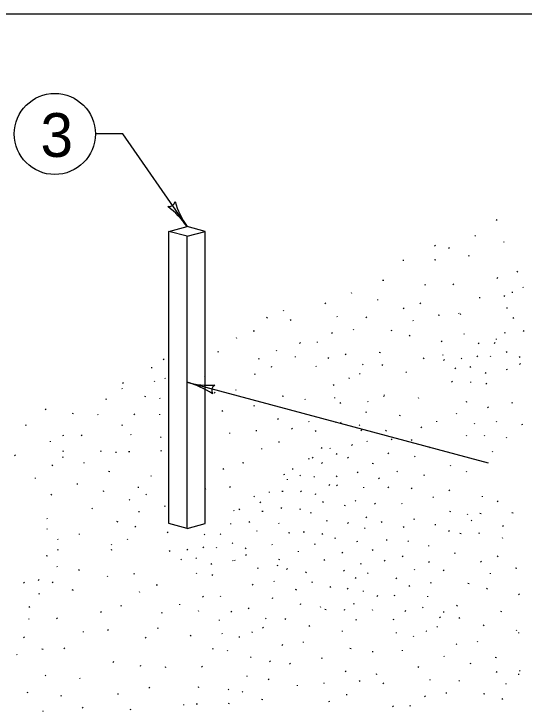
# Model space of a CAD drawing. Extents: x 1007 to 1035.5, y 1000.5 to 1021.5.
# Drawn here: x 1009.131 to 1011.458, y 1018.309 to 1021.5 of the extents above; entities that cross this region are included whole.
import ezdxf

# ---------------------------------------------------------------- set-up
doc = ezdxf.new("R2010")
doc.units = 0
for name, color, linetype in [('1', 7, 'Continuous'), ('10', 7, 'Continuous'), ('11', 7, 'Continuous')]:
    doc.layers.add(name, color=color, linetype=linetype)

msp = doc.modelspace()

# ---------------------------------------------------------------- linework, layer by layer
at = {"layer": '1'}
for p, q in [((1009.6272, 1020.9523), (1009.5022, 1020.9523)), ((1009.9204, 1020.5299), (1009.6272, 1020.9523)), ((1011.3348, 1020.5611), (1011.3306, 1020.5574)), ((1009.8371, 1020.5076), (1009.9204, 1020.5299)), ((1010.0038, 1020.5076), (1009.9204, 1020.5299)), ((1009.8371, 1019.1754), (1009.8371, 1020.5076)), ((1009.9204, 1020.4853), (1009.8371, 1020.5076)), ((1009.9204, 1020.4853), (1010.0038, 1020.5076)), ((1010.0038, 1019.1743), (1010.0038, 1020.5076)), ((1009.9204, 1019.1519), (1009.9204, 1020.4853)), ((1011.2371, 1020.4889), (1011.233, 1020.4853)), ((1011.0538, 1020.4431), (1011.0498, 1020.4394)), ((1011.1177, 1020.4323), (1011.1136, 1020.4287)), ((1011.3648, 1020.4611), (1011.3658, 1020.4576)), ((1010.9045, 1020.3759), (1010.9103, 1020.3756)), ((1011.0503, 1020.3795), (1011.0555, 1020.3778)), ((1011.2033, 1020.3973), (1011.2084, 1020.3956)), ((1011.4247, 1020.3253), (1011.4299, 1020.3236)), ((1010.8128, 1020.2849), (1010.8186, 1020.2845)), ((1011.3386, 1020.2964), (1011.3345, 1020.2928)), ((1011.0061, 1020.2662), (1011.007, 1020.2626)), ((1011.1373, 1020.2674), (1011.1331, 1020.2638)), ((1011.4528, 1020.2548), (1011.4538, 1020.2512)), ((1010.6693, 1020.2289), (1010.6703, 1020.2253)), ((1011.3696, 1020.2143), (1011.3654, 1020.2106)), ((1011.4039, 1020.2309), (1011.4048, 1020.2274)), ((1010.5533, 1020.1802), (1010.5493, 1020.1766)), ((1010.7889, 1020.1967), (1010.7899, 1020.1931)), ((1010.9868, 1020.1813), (1010.9826, 1020.1776)), ((1011.2543, 1020.2066), (1011.2553, 1020.2031)), ((1010.3596, 1020.1481), (1010.3606, 1020.1445)), ((1010.9111, 1020.157), (1010.9069, 1020.1534)), ((1011.3794, 1020.1598), (1011.3804, 1020.1563)), ((1010.2865, 1020.1156), (1010.2824, 1020.1119)), ((1010.6043, 1020.1213), (1010.6053, 1020.1177)), ((1010.7406, 1020.1168), (1010.7364, 1020.1131)), ((1011.0668, 1020.1271), (1011.0721, 1020.1254)), ((1011.1594, 1020.1361), (1011.1603, 1020.1326)), ((1011.1704, 1020.1311), (1011.1663, 1020.1274)), ((1011.4111, 1020.1133), (1011.4071, 1020.1096)), ((1010.3948, 1020.1043), (1010.3907, 1020.1006)), ((1010.9508, 1020.1027), (1010.9518, 1020.0991)), ((1010.2221, 1020.0533), (1010.2279, 1020.0529)), ((1010.6789, 1020.0614), (1010.6799, 1020.0578)), ((1010.8499, 1020.0568), (1010.8552, 1020.0551)), ((1011.4576, 1020.0544), (1011.4535, 1020.0508)), ((1010.1445, 1020.0231), (1010.1454, 1020.0194)), ((1010.5844, 1020.0449), (1010.5803, 1020.0413)), ((1010.9378, 1020.0336), (1010.9338, 1020.0299)), ((1011.1838, 1020.0413), (1011.1848, 1020.0377)), ((1011.3306, 1020.0175), (1011.3315, 1020.0139)), ((1011.3691, 1020.0471), (1011.3701, 1020.0435)), ((1010.4381, 1020.0001), (1010.434, 1019.9965)), ((1010.5138, 1020.0032), (1010.5148, 1019.9996)), ((1011.0849, 1020.0073), (1011.0808, 1020.0036)), ((1011.2531, 1019.9983), (1011.2491, 1019.9948)), ((1011.3263, 1019.9996), (1011.3223, 1019.9959)), ((1010.0587, 1019.9593), (1010.0639, 1019.9576)), ((1010.3276, 1019.9653), (1010.3286, 1019.9618)), ((1010.7973, 1019.9559), (1010.8026, 1019.9543)), ((1011.3808, 1019.9584), (1011.3768, 1019.9548)), ((1009.8154, 1019.9249), (1009.8113, 1019.9213)), ((1010.2445, 1019.9273), (1010.2498, 1019.9256)), ((1010.4134, 1019.9368), (1010.4144, 1019.9333)), ((1010.5664, 1019.9316), (1010.5623, 1019.9279)), ((1010.6459, 1019.948), (1010.6419, 1019.9444)), ((1010.9976, 1019.9297), (1011.0028, 1019.928)), ((1011.086, 1019.9463), (1011.0869, 1019.9428)), ((1011.0946, 1019.9224), (1011.0904, 1019.9188)), ((1011.1748, 1019.9291), (1011.1708, 1019.9254)), ((1011.2476, 1019.9388), (1011.2434, 1019.9353)), ((1011.3041, 1019.9394), (1011.3051, 1019.9358)), ((1011.4404, 1019.9349), (1011.4363, 1019.9313)), ((1010.3028, 1019.8908), (1010.3079, 1019.8891)), ((1010.5088, 1019.8937), (1010.5098, 1019.8901)), ((1010.7245, 1019.9018), (1010.7204, 1019.8981)), ((1010.8128, 1019.8993), (1010.8086, 1019.8956)), ((1011.2153, 1019.8899), (1011.2111, 1019.8863)), ((1011.4423, 1019.9043), (1011.4382, 1019.9006)), ((1009.7578, 1019.8871), (1009.7588, 1019.8835)), ((1010.2263, 1019.8569), (1010.2314, 1019.8553)), ((1010.7111, 1019.8593), (1010.7071, 1019.8556)), ((1010.9226, 1019.8665), (1010.9184, 1019.8629)), ((1011.1466, 1019.884), (1011.1424, 1019.8804)), ((1011.2843, 1019.8631), (1011.2801, 1019.8595)), ((1011.3788, 1019.8796), (1011.3797, 1019.876)), ((1009.7704, 1019.8258), (1009.7714, 1019.8222)), ((1009.8189, 1019.8391), (1009.8198, 1019.8355)), ((1010.0036, 1019.8483), (1009.9994, 1019.8446)), ((1010.6599, 1019.8378), (1010.6597, 1019.8394)), ((1010.6613, 1019.8358), (1010.6599, 1019.8378)), ((1009.6298, 1019.8164), (1009.6256, 1019.8128)), ((1009.9204, 1019.8186), (1011.2939, 1019.4507)), ((1010.5911, 1019.8076), (1010.5869, 1019.804)), ((1011.1314, 1019.8233), (1011.1274, 1019.8198)), ((1011.2136, 1019.8213), (1011.2146, 1019.8178)), ((1011.2879, 1019.8134), (1011.2838, 1019.8098)), ((1009.6233, 1019.7916), (1009.6243, 1019.7881)), ((1010.0488, 1019.7734), (1010.0446, 1019.7698)), ((1010.1413, 1019.7863), (1010.1423, 1019.7828)), ((1010.8218, 1019.762), (1010.8178, 1019.7584)), ((1009.5499, 1019.7442), (1009.5509, 1019.7406)), ((1009.7258, 1019.7559), (1009.7309, 1019.7543)), ((1009.7951, 1019.7485), (1009.796, 1019.7449)), ((1010.3551, 1019.7571), (1010.3603, 1019.7554)), ((1010.4578, 1019.7433), (1010.4588, 1019.7397)), ((1010.5928, 1019.7491), (1010.5937, 1019.7456)), ((1010.7438, 1019.7329), (1010.7447, 1019.7293)), ((1010.8171, 1019.7566), (1010.818, 1019.7531)), ((1010.9754, 1019.7499), (1010.9764, 1019.7464)), ((1011.1947, 1019.7323), (1011.1957, 1019.7287)), ((1010.2233, 1019.7131), (1010.2286, 1019.7114)), ((1010.6221, 1019.7256), (1010.6179, 1019.7219)), ((1011.296, 1019.7061), (1011.2919, 1019.7024)), ((1011.4028, 1019.7273), (1011.4037, 1019.7237)), ((1009.2775, 1019.6959), (1009.2734, 1019.6923)), ((1009.3956, 1019.6784), (1009.4008, 1019.6768)), ((1009.5119, 1019.6735), (1009.5128, 1019.6699)), ((1009.6821, 1019.6746), (1009.678, 1019.6709)), ((1009.7944, 1019.673), (1009.7954, 1019.6694)), ((1010.0837, 1019.6884), (1010.0796, 1019.6848)), ((1010.7345, 1019.6844), (1010.7398, 1019.6828)), ((1010.8877, 1019.6686), (1010.8929, 1019.6669)), ((1011.1491, 1019.6776), (1011.1501, 1019.674)), ((1010.3373, 1019.6526), (1010.3331, 1019.6489)), ((1010.4746, 1019.6414), (1010.4755, 1019.6379)), ((1010.597, 1019.638), (1010.5979, 1019.6344)), ((1010.6214, 1019.638), (1010.6224, 1019.6344)), ((1011.058, 1019.6411), (1011.059, 1019.6375)), ((1011.3314, 1019.6411), (1011.3324, 1019.6375)), ((1009.1832, 1019.6256), (1009.1841, 1019.6221)), ((1009.6233, 1019.6256), (1009.6243, 1019.6221)), ((1010.4014, 1019.6089), (1010.3974, 1019.6053)), ((1010.7094, 1019.6246), (1010.7054, 1019.6209)), ((1010.9911, 1019.6141), (1010.9869, 1019.6104)), ((1011.2312, 1019.632), (1011.2322, 1019.6284)), ((1011.4489, 1019.6284), (1011.4499, 1019.6249)), ((1009.3543, 1019.5781), (1009.3553, 1019.5746)), ((1009.4421, 1019.5786), (1009.4379, 1019.5749)), ((1009.6628, 1019.5819), (1009.6638, 1019.5783)), ((1009.8028, 1019.5704), (1009.7988, 1019.5668)), ((1010.1138, 1019.5884), (1010.1148, 1019.5849)), ((1010.2353, 1019.5994), (1010.2362, 1019.5958)), ((1010.5098, 1019.5976), (1010.5056, 1019.5939)), ((1010.7176, 1019.6011), (1010.7134, 1019.5974)), ((1010.8293, 1019.5994), (1010.8253, 1019.5958)), ((1011.1947, 1019.5773), (1011.1957, 1019.5738)), ((1011.2767, 1019.5773), (1011.2777, 1019.5738)), ((1009.2951, 1019.5501), (1009.2961, 1019.5466)), ((1010.3371, 1019.5466), (1010.3428, 1019.5463)), ((1010.7408, 1019.5513), (1010.7418, 1019.5478)), ((1010.8561, 1019.5589), (1010.852, 1019.5553)), ((1010.9478, 1019.556), (1010.9438, 1019.5524)), ((1011.3769, 1019.5682), (1011.3779, 1019.5646)), ((1009.3543, 1019.507), (1009.3553, 1019.5034)), ((1009.5254, 1019.507), (1009.5264, 1019.5034)), ((1009.7993, 1019.5068), (1009.8044, 1019.5052)), ((1010.2594, 1019.5164), (1010.2604, 1019.5128)), ((1010.5358, 1019.5208), (1010.5317, 1019.5171)), ((1010.5726, 1019.5194), (1010.5735, 1019.5159)), ((1010.6753, 1019.5343), (1010.6713, 1019.5307)), ((1011.0288, 1019.5234), (1011.0246, 1019.5198)), ((1009.1371, 1019.4866), (1009.133, 1019.483)), ((1009.3501, 1019.4786), (1009.3554, 1019.4769)), ((1009.595, 1019.501), (1009.5959, 1019.4974)), ((1009.6534, 1019.5033), (1009.6593, 1019.5029)), ((1010.4954, 1019.4757), (1010.4913, 1019.4721)), ((1010.6044, 1019.4933), (1010.6003, 1019.4897)), ((1010.6569, 1019.4757), (1010.6528, 1019.4721)), ((1010.8408, 1019.4953), (1010.8367, 1019.4916)), ((1010.9619, 1019.4816), (1010.9578, 1019.4779)), ((1011.3132, 1019.5044), (1011.3142, 1019.5008)), ((1009.4489, 1019.4529), (1009.4499, 1019.4494)), ((1010.1736, 1019.4526), (1010.1789, 1019.4509)), ((1010.4748, 1019.4719), (1010.4757, 1019.4684)), ((1010.5378, 1019.4521), (1010.5337, 1019.4485)), ((1010.7659, 1019.4494), (1010.7711, 1019.4478)), ((1009.3069, 1019.4416), (1009.3029, 1019.438)), ((1009.5618, 1019.4123), (1009.5676, 1019.4118)), ((1010.0876, 1019.4238), (1010.0834, 1019.4201)), ((1010.4014, 1019.4246), (1010.4023, 1019.421)), ((1010.8811, 1019.4133), (1010.877, 1019.4096)), ((1011.1218, 1019.4406), (1011.1228, 1019.437)), ((1011.1947, 1019.4133), (1011.1957, 1019.4097)), ((1009.2267, 1019.3831), (1009.2276, 1019.3795)), ((1009.755, 1019.3935), (1009.7559, 1019.3899)), ((1010.3626, 1019.4001), (1010.3635, 1019.3965)), ((1010.4388, 1019.3953), (1010.4348, 1019.3918)), ((1010.5026, 1019.3886), (1010.4985, 1019.3849)), ((1010.6044, 1019.3914), (1010.6004, 1019.3878)), ((1010.7014, 1019.4091), (1010.6973, 1019.4054)), ((1010.7983, 1019.3816), (1010.7943, 1019.378)), ((1010.9993, 1019.3958), (1011.0044, 1019.3941)), ((1009.4183, 1019.3563), (1009.4193, 1019.3527)), ((1010.3769, 1019.3771), (1010.3779, 1019.3736)), ((1010.5715, 1019.3519), (1010.5674, 1019.3483)), ((1010.6064, 1019.3503), (1010.6024, 1019.3466)), ((1009.5379, 1019.324), (1009.5389, 1019.3204)), ((1009.6966, 1019.3409), (1009.6976, 1019.3374)), ((1010.0033, 1019.3339), (1010.0043, 1019.3304)), ((1010.1185, 1019.3416), (1010.1144, 1019.3379)), ((1010.2948, 1019.3192), (1010.2958, 1019.3156)), ((1010.3533, 1019.3214), (1010.3591, 1019.3211)), ((1010.4429, 1019.3228), (1010.4388, 1019.3193)), ((1010.7251, 1019.3398), (1010.726, 1019.3363)), ((1010.8408, 1019.3404), (1010.8367, 1019.3368)), ((1010.9478, 1019.3366), (1010.9438, 1019.3329)), ((1011.1194, 1019.3268), (1011.1154, 1019.3231)), ((1009.3023, 1019.3075), (1009.2983, 1019.3039)), ((1009.66, 1019.2843), (1009.6559, 1019.2808)), ((1009.7357, 1019.3086), (1009.7316, 1019.3049)), ((1010.2288, 1019.2993), (1010.2247, 1019.2958)), ((1010.5028, 1019.3094), (1010.5081, 1019.3078)), ((1011.0456, 1019.2959), (1011.0416, 1019.2923)), ((1011.2664, 1019.2992), (1011.2673, 1019.2956)), ((1009.8158, 1019.2544), (1009.821, 1019.2528)), ((1010.2571, 1019.2719), (1010.2529, 1019.2683)), ((1010.5418, 1019.2739), (1010.5378, 1019.2703)), ((1010.6373, 1019.2584), (1010.6426, 1019.2568)), ((1010.6913, 1019.2798), (1010.6873, 1019.2761)), ((1010.7802, 1019.266), (1010.7761, 1019.2624)), ((1010.8988, 1019.2674), (1010.8998, 1019.2639)), ((1011.3396, 1019.2758), (1011.3356, 1019.2723)), ((1009.4896, 1019.2441), (1009.4854, 1019.2404)), ((1009.6998, 1019.23), (1009.7008, 1019.2264)), ((1010.1324, 1019.2348), (1010.1334, 1019.2313)), ((1010.1601, 1019.2406), (1010.156, 1019.2369)), ((1010.2616, 1019.2304), (1010.2674, 1019.23)), ((1010.3519, 1019.2464), (1010.3479, 1019.2428)), ((1010.4329, 1019.2418), (1010.4383, 1019.2401)), ((1010.4839, 1019.2251), (1010.4849, 1019.2215)), ((1011.1174, 1019.2304), (1011.1226, 1019.2288)), ((1011.2571, 1019.2206), (1011.2629, 1019.2203)), ((1011.4028, 1019.2241), (1011.4081, 1019.2224)), ((1009.2809, 1019.1987), (1009.2819, 1019.1951)), ((1010.5566, 1019.1886), (1010.5576, 1019.185)), ((1010.7408, 1019.2039), (1010.7366, 1019.2003)), ((1010.9538, 1019.1958), (1010.9589, 1019.1942)), ((1011.1986, 1019.2183), (1011.1996, 1019.2148)), ((1011.2204, 1019.1896), (1011.2164, 1019.186)), ((1009.5989, 1019.1841), (1009.6041, 1019.1824)), ((1009.6868, 1019.1609), (1009.6827, 1019.1573)), ((1009.9204, 1019.1519), (1009.8371, 1019.1743)), ((1009.9204, 1019.1519), (1010.0038, 1019.1743)), ((1010.1181, 1019.1744), (1010.119, 1019.1708)), ((1010.2066, 1019.1818), (1010.2024, 1019.1782)), ((1010.3378, 1019.177), (1010.3388, 1019.1734)), ((1010.6569, 1019.1779), (1010.6529, 1019.1743)), ((1010.8104, 1019.1818), (1010.8064, 1019.1782)), ((1010.9106, 1019.1589), (1010.9064, 1019.1553)), ((1011.0525, 1019.1703), (1011.0534, 1019.1668)), ((1011.3638, 1019.1641), (1011.3598, 1019.1605)), ((1009.2809, 1019.1513), (1009.2819, 1019.1477)), ((1009.4277, 1019.1275), (1009.4286, 1019.1239)), ((1009.8339, 1019.1346), (1009.8298, 1019.1309)), ((1010.0021, 1019.1257), (1009.998, 1019.1221)), ((1010.0753, 1019.1269), (1010.0712, 1019.1233)), ((1010.2378, 1019.1422), (1010.2387, 1019.1386)), ((1010.3841, 1019.1333), (1010.3893, 1019.1317)), ((1010.4508, 1019.1363), (1010.4566, 1019.1359)), ((1010.5398, 1019.1269), (1010.5358, 1019.1233)), ((1010.7338, 1019.1543), (1010.7296, 1019.1508)), ((1011.1174, 1019.1406), (1011.1134, 1019.137)), ((1011.1654, 1019.1295), (1011.1713, 1019.1291)), ((1011.2501, 1019.1311), (1011.2553, 1019.1294)), ((1009.3299, 1019.1038), (1009.3308, 1019.1003)), ((1009.6478, 1019.1038), (1009.6488, 1019.1003)), ((1010.5926, 1019.1084), (1010.5979, 1019.1068)), ((1010.6954, 1019.0945), (1010.6963, 1019.0909)), ((1010.8303, 1019.1004), (1010.8313, 1019.0968)), ((1010.9316, 1019.0956), (1010.9276, 1019.0919)), ((1011.3586, 1019.1108), (1011.3596, 1019.1073)), ((1009.5744, 1019.0801), (1009.5753, 1019.0765)), ((1009.9965, 1019.0662), (1009.9924, 1019.0626)), ((1010.0531, 1019.0668), (1010.0541, 1019.0632)), ((1010.1298, 1019.0858), (1010.1258, 1019.0822)), ((1010.1893, 1019.0623), (1010.1853, 1019.0586)), ((1010.3072, 1019.0803), (1010.3081, 1019.0768)), ((1010.5004, 1019.0814), (1010.5058, 1019.0798)), ((1011.0218, 1019.0735), (1011.0228, 1019.0699)), ((1009.2777, 1019.0278), (1009.2829, 1019.0261)), ((1009.3299, 1019.0563), (1009.3308, 1019.0528)), ((1009.5744, 1019.0563), (1009.5753, 1019.0528)), ((1009.8435, 1019.0498), (1009.8394, 1019.0461)), ((1009.9238, 1019.0564), (1009.9198, 1019.0528)), ((1010.1913, 1019.0316), (1010.1871, 1019.0279)), ((1010.4268, 1019.0481), (1010.4278, 1019.0444)), ((1010.6308, 1019.0427), (1010.6266, 1019.0391)), ((1010.7701, 1019.0544), (1010.7659, 1019.0508)), ((1011.1415, 1019.0413), (1011.1424, 1019.0378)), ((1009.8955, 1019.0113), (1009.8914, 1019.0078)), ((1009.9642, 1019.0173), (1009.9601, 1019.0136)), ((1010.1277, 1019.0069), (1010.1286, 1019.0033)), ((1010.1368, 1019.0089), (1010.1378, 1019.0054)), ((1010.1368, 1019.0089), (1010.1378, 1019.0054)), ((1010.3376, 1019.0114), (1010.3428, 1019.0098)), ((1010.5489, 1019.0084), (1010.5448, 1019.0048)), ((1010.8246, 1019.0054), (1010.8205, 1019.0018)), ((1010.9059, 1019.0248), (1010.9018, 1019.0212)), ((1011.0266, 1018.9996), (1011.0224, 1018.9959)), ((1011.2636, 1019.0016), (1011.2595, 1018.998)), ((1011.3393, 1019.0259), (1011.3352, 1019.0223)), ((1009.3268, 1018.9793), (1009.3278, 1018.9757)), ((1009.4288, 1018.9638), (1009.4246, 1018.9603)), ((1010.0332, 1018.9904), (1010.0291, 1018.9868)), ((1010.2423, 1018.9726), (1010.2432, 1018.9691)), ((1010.3324, 1018.9852), (1010.3333, 1018.9816)), ((1010.3784, 1018.9681), (1010.3744, 1018.9645)), ((1010.7121, 1018.9927), (1010.7131, 1018.9891)), ((1010.9569, 1018.9658), (1010.9578, 1018.9623)), ((1011.4194, 1018.9717), (1011.4246, 1018.97)), ((1009.5564, 1018.9359), (1009.5574, 1018.9324)), ((1009.6779, 1018.9469), (1009.6788, 1018.9434)), ((1009.9626, 1018.9487), (1009.9635, 1018.9451)), ((1010.0369, 1018.9408), (1010.0328, 1018.9372)), ((1010.4609, 1018.9527), (1010.4662, 1018.951)), ((1010.6391, 1018.9602), (1010.6349, 1018.9566)), ((1010.7473, 1018.9488), (1010.7433, 1018.9453)), ((1011.0931, 1018.9614), (1011.0891, 1018.9578)), ((1011.3033, 1018.9473), (1011.3043, 1018.9438)), ((1009.1787, 1018.9061), (1009.1746, 1018.9024)), ((1009.2454, 1018.9179), (1009.2413, 1018.9143)), ((1009.3093, 1018.9072), (1009.3052, 1018.9036)), ((1010.3168, 1018.9128), (1010.3178, 1018.9093)), ((1010.4878, 1018.9082), (1010.4931, 1018.9065)), ((1010.6913, 1018.9271), (1010.6873, 1018.9234)), ((1010.8771, 1018.9251), (1010.873, 1018.9215)), ((1011.0314, 1018.906), (1011.0324, 1018.9024)), ((1011.2025, 1018.9014), (1011.2078, 1018.8998)), ((1009.3948, 1018.8721), (1009.4001, 1018.8704)), ((1009.7797, 1018.8941), (1009.7855, 1018.8938)), ((1010.2223, 1018.8963), (1010.2183, 1018.8928)), ((1010.4143, 1018.8736), (1010.4196, 1018.8719)), ((1010.5758, 1018.8849), (1010.5716, 1018.8813)), ((1010.6549, 1018.8781), (1010.6508, 1018.8744)), ((1010.937, 1018.8896), (1010.9329, 1018.8859)), ((1011.2904, 1018.8783), (1011.2863, 1018.8746)), ((1009.2419, 1018.8544), (1009.2471, 1018.8528)), ((1009.7021, 1018.8639), (1009.7031, 1018.8604)), ((1009.9958, 1018.841), (1009.9916, 1018.8374)), ((1010.0714, 1018.8441), (1010.0724, 1018.8406)), ((1010.7236, 1018.8666), (1010.7246, 1018.8631)), ((1010.7907, 1018.8448), (1010.7866, 1018.8411)), ((1010.8663, 1018.8478), (1010.8673, 1018.8443)), ((1011.0171, 1018.8429), (1011.018, 1018.8393)), ((1011.4375, 1018.8519), (1011.4334, 1018.8483)), ((1009.8853, 1018.8063), (1009.8863, 1018.8026)), ((1010.3073, 1018.8353), (1010.3125, 1018.8336)), ((1010.4353, 1018.8073), (1010.4404, 1018.8057)), ((1010.6803, 1018.8099), (1010.6812, 1018.8064)), ((1009.2029, 1018.7944), (1009.1988, 1018.7908)), ((1009.6163, 1018.8001), (1009.6215, 1018.7984)), ((1009.9711, 1018.7777), (1009.972, 1018.7741)), ((1010.1241, 1018.7725), (1010.1199, 1018.7689)), ((1010.2036, 1018.7889), (1010.1995, 1018.7853)), ((1010.528, 1018.7954), (1010.5289, 1018.7919)), ((1010.5494, 1018.7833), (1010.5546, 1018.7816)), ((1010.6355, 1018.7811), (1010.6408, 1018.7794)), ((1010.7659, 1018.7814), (1010.7669, 1018.7778)), ((1010.919, 1018.7763), (1010.9149, 1018.7726)), ((1010.9986, 1018.7926), (1010.9944, 1018.789)), ((1011.1499, 1018.8006), (1011.1551, 1018.7989)), ((1011.3502, 1018.7743), (1011.3554, 1018.7726)), ((1009.1976, 1018.7411), (1009.1986, 1018.7375)), ((1009.3288, 1018.7423), (1009.3248, 1018.7387)), ((1009.5303, 1018.7713), (1009.5261, 1018.7676)), ((1009.8021, 1018.7683), (1009.8073, 1018.7666)), ((1010.2821, 1018.7427), (1010.2781, 1018.739)), ((1010.3703, 1018.7401), (1010.3663, 1018.7365)), ((1011.0771, 1018.7464), (1011.0729, 1018.7428)), ((1011.0904, 1018.7718), (1011.0913, 1018.7682)), ((1011.1653, 1018.7438), (1011.1612, 1018.7403)), ((1010.0664, 1018.7346), (1010.0674, 1018.7311)), ((1010.6891, 1018.7359), (1010.6943, 1018.7343)), ((1010.8614, 1018.7383), (1010.8623, 1018.7348)), ((1011.2751, 1018.7111), (1011.271, 1018.7075)), ((1009.4459, 1018.6815), (1009.4468, 1018.6779)), ((1009.5612, 1018.6891), (1009.5571, 1018.6855)), ((1009.7839, 1018.6978), (1009.7891, 1018.6961)), ((1010.2176, 1018.6788), (1010.2173, 1018.6803)), ((1010.2189, 1018.6767), (1010.2176, 1018.6788)), ((1010.2688, 1018.7001), (1010.2647, 1018.6965)), ((1010.4802, 1018.7074), (1010.4761, 1018.7038)), ((1010.6278, 1018.6848), (1010.6287, 1018.6813)), ((1010.8741, 1018.677), (1010.875, 1018.6734)), ((1011.0125, 1018.6824), (1011.0123, 1018.684)), ((1011.0138, 1018.6804), (1011.0125, 1018.6824)), ((1011.0638, 1018.7038), (1011.0596, 1018.7003)), ((1011.4226, 1018.6886), (1011.4236, 1018.685)), ((1011.4328, 1018.6768), (1011.4337, 1018.6733)), ((1009.1783, 1018.6561), (1009.1743, 1018.6525)), ((1009.7338, 1018.6538), (1009.7297, 1018.6501)), ((1009.9384, 1018.664), (1009.9343, 1018.6603)), ((1010.0791, 1018.6733), (1010.0801, 1018.6698)), ((1010.1575, 1018.658), (1010.1584, 1018.6544)), ((1010.9524, 1018.6618), (1010.9534, 1018.6582)), ((1010.3574, 1018.621), (1010.3533, 1018.6174)), ((1010.4499, 1018.6339), (1010.4509, 1018.6303)), ((1011.1523, 1018.6248), (1011.1483, 1018.6211)), ((1011.2449, 1018.6376), (1011.2459, 1018.6341)), ((1009.2584, 1018.6019), (1009.2636, 1018.6003)), ((1009.362, 1018.6059), (1009.3579, 1018.6023)), ((1010.0344, 1018.6034), (1010.0396, 1018.6018)), ((1010.1038, 1018.5961), (1010.1047, 1018.5925)), ((1010.6638, 1018.6047), (1010.6689, 1018.6029)), ((1010.7664, 1018.5908), (1010.7674, 1018.5873)), ((1010.9014, 1018.5966), (1010.9023, 1018.5931)), ((1009.1424, 1018.5776), (1009.1433, 1018.5739)), ((1010.2135, 1018.5656), (1010.2094, 1018.562)), ((1010.532, 1018.5607), (1010.5373, 1018.559)), ((1011.0929, 1018.5698), (1011.0939, 1018.5663)), ((1011.3269, 1018.5644), (1011.3321, 1018.5628)), ((1009.5862, 1018.5434), (1009.5821, 1018.5398)), ((1009.7043, 1018.526), (1009.7094, 1018.5243)), ((1009.8206, 1018.5211), (1009.8215, 1018.5174)), ((1009.9908, 1018.5221), (1009.9867, 1018.5184)), ((1010.3008, 1018.5469), (1010.2966, 1018.5433)), ((1010.3923, 1018.5359), (1010.3883, 1018.5323)), ((1010.977, 1018.5211), (1010.9729, 1018.5174)), ((1011.2126, 1018.5376), (1011.2136, 1018.534)), ((1010.6459, 1018.5001), (1010.6418, 1018.4964)), ((1010.7833, 1018.4889), (1010.7842, 1018.4854)), ((1011.3348, 1018.4979), (1011.3306, 1018.4943)), ((1011.4328, 1018.4871), (1011.4337, 1018.4836)), ((1011.4408, 1018.5038), (1011.4368, 1018.5002)), ((1009.2766, 1018.4821), (1009.2724, 1018.4785)), ((1009.4301, 1018.4701), (1009.4311, 1018.4665)), ((1010.1928, 1018.4793), (1010.1938, 1018.4757)), ((1010.2948, 1018.4638), (1010.2906, 1018.4603)), ((1010.7101, 1018.4564), (1010.7061, 1018.4528)), ((1011.0279, 1018.4621), (1011.0289, 1018.4586)), ((1011.1643, 1018.4576), (1011.1601, 1018.454)), ((1009.7508, 1018.4262), (1009.7466, 1018.4225)), ((1009.9714, 1018.4294), (1009.9724, 1018.4259)), ((1010.4224, 1018.4359), (1010.4234, 1018.4324)), ((1010.5439, 1018.4469), (1010.5448, 1018.4434)), ((1010.8184, 1018.4451), (1010.8143, 1018.4415)), ((1011.3744, 1018.4436), (1011.3754, 1018.44)), ((1009.1893, 1018.4046), (1009.1944, 1018.4029)), ((1009.6038, 1018.3977), (1009.6048, 1018.3941)), ((1010.1114, 1018.4179), (1010.1074, 1018.4143)), ((1010.1753, 1018.4072), (1010.1712, 1018.4036)), ((1010.6458, 1018.3941), (1010.6515, 1018.3938)), ((1011.1026, 1018.4023), (1011.1036, 1018.3988)), ((1011.2736, 1018.3978), (1011.2788, 1018.3961)), ((1009.3424, 1018.3888), (1009.3476, 1018.3871)), ((1010.2608, 1018.3721), (1010.2661, 1018.3704)), ((1010.5681, 1018.3639), (1010.5691, 1018.3604)), ((1011.0081, 1018.3859), (1011.0039, 1018.3823)), ((1011.3615, 1018.3744), (1011.3574, 1018.3708)), ((1009.4458, 1018.3342), (1009.4417, 1018.3306)), ((1009.6588, 1018.3261), (1009.6641, 1018.3244)), ((1009.9037, 1018.3486), (1009.9046, 1018.345)), ((1009.9621, 1018.3508), (1009.9679, 1018.3504)), ((1010.1079, 1018.3544), (1010.1131, 1018.3528)), ((1010.8618, 1018.341), (1010.8576, 1018.3374)), ((1010.9374, 1018.3441), (1010.9384, 1018.3406)), ((1009.2617, 1018.3188), (1009.2626, 1018.3153))]:
    msp.add_line(p, q, dxfattribs=at)
msp.add_circle((1009.317, 1020.9523), 0.1851, dxfattribs=at)
for centre, radius, start, end in [((1009.8357, 1020.6521), 0.0313, 263.549, 345.6657), ((1010.2415, 1020.7529), 0.3909, 196.1216, 214.7683), ((1009.5993, 1020.3069), 0.3909, 34.7744, 53.4432), ((1009.5993, 1020.3069), 0.3909, 34.7622, 34.7744), ((1010.0216, 1020.1962), 0.3909, 254.9944, 255.0066), ((1010.0216, 1020.1962), 0.3909, 255.0066, 273.6754), ((1009.8193, 1019.441), 0.3909, 56.3538, 75.0005), ((1010.064, 1019.7801), 0.0313, 123.7812, 205.8979)]:
    msp.add_arc(centre, radius, start, end, dxfattribs=at)
at = {"layer": '10'}
msp.add_line((1007, 1021.5), (1035.5, 1021.5), dxfattribs=at)
at = {"layer": '11'}
msp.add_lwpolyline([(1007, 1021.5), (1035.5, 1021.5), (1035.5, 1000.5), (1007, 1000.5)], close=True, dxfattribs=at)

# ---------------------------------------------------------------- texts
at = {"layer": '1'}
msp.add_text('3', height=0.2, dxfattribs=at).set_placement((1009.2515, 1020.8475))

doc.saveas('drawing.dxf')
